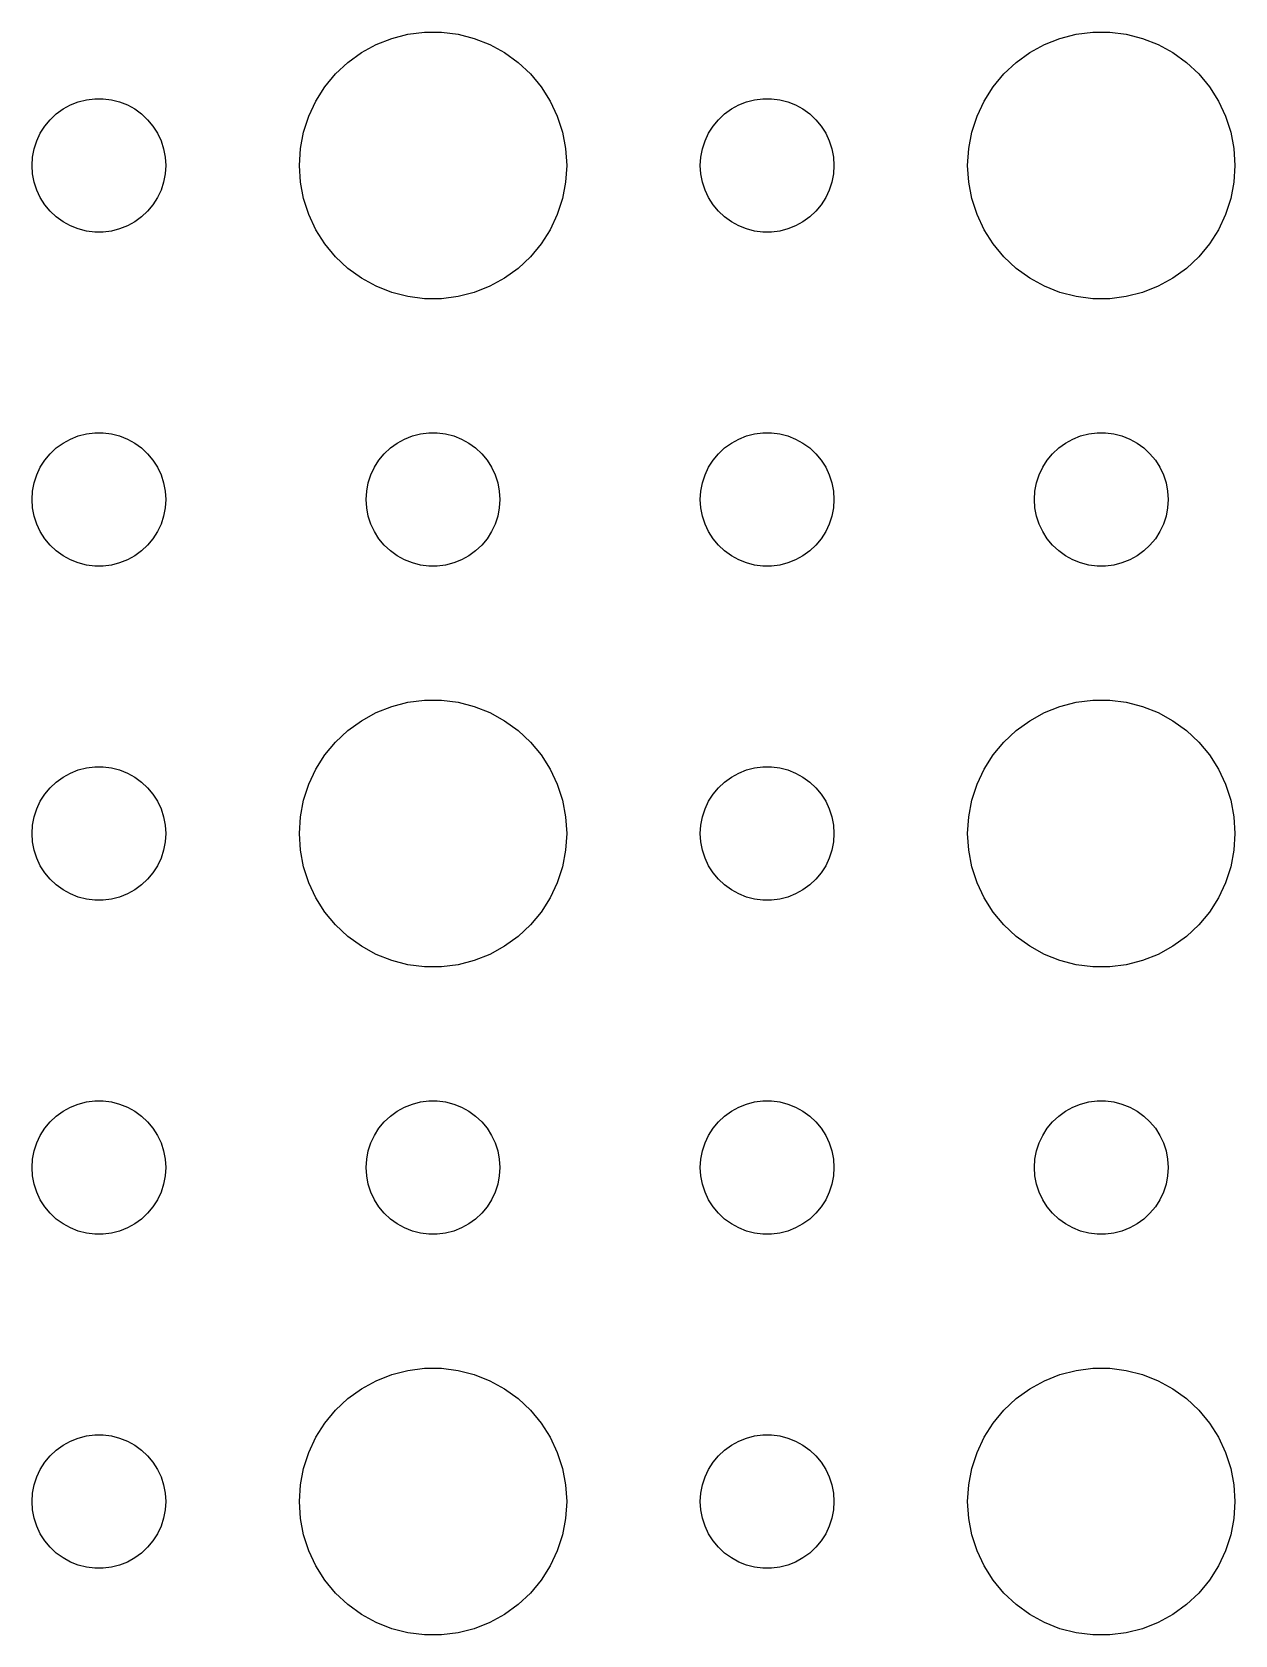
# Model space of a CAD drawing. Header units: metres. Extents: x -134 to 134, y -134 to 134.
# Drawn here: x -1.5 to 25.5, y 64.51 to 100.49 of the extents above; entities that cross this region are included whole.
import ezdxf

# ---------------------------------------------------------------- set-up
doc = ezdxf.new("R2010")
doc.units = ezdxf.units.M

msp = doc.modelspace()

# ---------------------------------------------------------------- linework, layer by layer
for p, q in [((6.57294, 100.353), (6.93785, 100.447)), ((6.93785, 100.447), (7.31161, 100.494)), ((7.31161, 100.494), (7.68837, 100.494)), ((7.68837, 100.494), (8.06213, 100.447)), ((8.06213, 100.447), (8.42705, 100.353)), ((21.5729, 100.353), (21.9379, 100.447)), ((21.9379, 100.447), (22.3116, 100.494)), ((22.3116, 100.494), (22.6884, 100.494)), ((22.6884, 100.494), (23.0621, 100.447)), ((23.0621, 100.447), (23.427, 100.353)), ((5.89252, 100.033), (6.22266, 100.214)), ((6.22266, 100.214), (6.57294, 100.353)), ((8.42705, 100.353), (8.77733, 100.214)), ((8.77733, 100.214), (9.10747, 100.033)), ((20.8925, 100.033), (21.2227, 100.214)), ((21.2227, 100.214), (21.5729, 100.353)), ((23.427, 100.353), (23.7773, 100.214)), ((23.7773, 100.214), (24.1075, 100.033)), ((5.31308, 99.5536), (5.58772, 99.8115)), ((5.58772, 99.8115), (5.89252, 100.033)), ((9.10747, 100.033), (9.41226, 99.8115)), ((9.41226, 99.8115), (9.6869, 99.5536)), ((20.3131, 99.5536), (20.5877, 99.8115)), ((20.5877, 99.8115), (20.8925, 100.033)), ((24.1075, 100.033), (24.4123, 99.8115)), ((24.4123, 99.8115), (24.6869, 99.5536)), ((5.07294, 99.2634), (5.31308, 99.5536)), ((9.6869, 99.5536), (9.92705, 99.2634)), ((20.0729, 99.2634), (20.3131, 99.5536)), ((24.6869, 99.5536), (24.927, 99.2634)), ((-0.46352, 98.9266), (-0.28107, 98.9734)), ((-0.28107, 98.9734), (-0.09418, 98.997)), ((-0.09418, 98.997), (0.09418, 98.997)), ((0.09418, 98.997), (0.28107, 98.9734)), ((0.28107, 98.9734), (0.46352, 98.9266)), ((4.87108, 98.9453), (5.07294, 99.2634)), ((9.92705, 99.2634), (10.1289, 98.9453)), ((14.5365, 98.9266), (14.7189, 98.9734)), ((14.7189, 98.9734), (14.9058, 98.997)), ((14.9058, 98.997), (15.0942, 98.997)), ((15.0942, 98.997), (15.2811, 98.9734)), ((15.2811, 98.9734), (15.4635, 98.9266)), ((19.8711, 98.9453), (20.0729, 99.2634)), ((24.927, 99.2634), (25.1289, 98.9453)), ((-1.09344, 98.5268), (-0.95613, 98.6558)), ((-0.95613, 98.6558), (-0.80373, 98.7665)), ((-0.80373, 98.7665), (-0.63866, 98.8572)), ((-0.63866, 98.8572), (-0.46352, 98.9266)), ((0.46352, 98.9266), (0.63866, 98.8572)), ((0.63866, 98.8572), (0.80373, 98.7665)), ((0.80373, 98.7665), (0.95613, 98.6558)), ((0.95613, 98.6558), (1.09344, 98.5268)), ((4.71066, 98.6044), (4.87108, 98.9453)), ((10.1289, 98.9453), (10.2893, 98.6044)), ((13.9065, 98.5268), (14.0439, 98.6558)), ((14.0439, 98.6558), (14.1963, 98.7665)), ((14.1963, 98.7665), (14.3613, 98.8572)), ((14.3613, 98.8572), (14.5365, 98.9266)), ((15.4635, 98.9266), (15.6387, 98.8572)), ((15.6387, 98.8572), (15.8037, 98.7665)), ((15.8037, 98.7665), (15.9561, 98.6558)), ((15.9561, 98.6558), (16.0934, 98.5268)), ((19.7107, 98.6044), (19.8711, 98.9453)), ((25.1289, 98.9453), (25.2893, 98.6044)), ((-1.31445, 98.2226), (-1.21352, 98.3817)), ((-1.21352, 98.3817), (-1.09344, 98.5268)), ((1.09344, 98.5268), (1.21352, 98.3817)), ((1.21352, 98.3817), (1.31445, 98.2226)), ((4.59424, 98.2461), (4.71066, 98.6044)), ((10.2893, 98.6044), (10.4057, 98.2461)), ((13.6855, 98.2226), (13.7865, 98.3817)), ((13.7865, 98.3817), (13.9065, 98.5268)), ((16.0934, 98.5268), (16.2135, 98.3817)), ((16.2135, 98.3817), (16.3145, 98.2226)), ((19.5942, 98.2461), (19.7107, 98.6044)), ((25.2893, 98.6044), (25.4057, 98.2461)), ((-1.45287, 97.873), (-1.39465, 98.0522)), ((-1.39465, 98.0522), (-1.31445, 98.2226)), ((1.31445, 98.2226), (1.39465, 98.0522)), ((1.39465, 98.0522), (1.45287, 97.873)), ((4.52365, 97.876), (4.59424, 98.2461)), ((10.4057, 98.2461), (10.4763, 97.876)), ((13.5471, 97.873), (13.6053, 98.0522)), ((13.6053, 98.0522), (13.6855, 98.2226)), ((16.3145, 98.2226), (16.3947, 98.0522)), ((16.3947, 98.0522), (16.4529, 97.873)), ((19.5237, 97.876), (19.5942, 98.2461)), ((25.4057, 98.2461), (25.4763, 97.876)), ((-1.5, 97.5), (-1.48816, 97.688)), ((-1.48816, 97.688), (-1.45287, 97.873)), ((1.45287, 97.873), (1.48816, 97.688)), ((1.48816, 97.688), (1.5, 97.5)), ((4.5, 97.5), (4.52365, 97.876)), ((10.4763, 97.876), (10.5, 97.5)), ((13.5, 97.5), (13.5118, 97.688)), ((13.5118, 97.688), (13.5471, 97.873)), ((16.4529, 97.873), (16.4882, 97.688)), ((16.4882, 97.688), (16.5, 97.5)), ((19.5, 97.5), (19.5237, 97.876)), ((25.4763, 97.876), (25.5, 97.5)), ((-1.48816, 97.312), (-1.5, 97.5)), ((-1.45287, 97.127), (-1.48816, 97.312)), ((1.48816, 97.312), (1.45287, 97.127)), ((1.5, 97.5), (1.48816, 97.312)), ((4.52365, 97.124), (4.5, 97.5)), ((10.5, 97.5), (10.4763, 97.124)), ((13.5118, 97.312), (13.5, 97.5)), ((13.5471, 97.127), (13.5118, 97.312)), ((16.4882, 97.312), (16.4529, 97.127)), ((16.5, 97.5), (16.4882, 97.312)), ((19.5237, 97.124), (19.5, 97.5)), ((25.5, 97.5), (25.4763, 97.124)), ((-1.39465, 96.9478), (-1.45287, 97.127)), ((-1.31445, 96.7774), (-1.39465, 96.9478)), ((1.39465, 96.9478), (1.31445, 96.7774)), ((1.45287, 97.127), (1.39465, 96.9478)), ((4.59424, 96.7539), (4.52365, 97.124)), ((10.4763, 97.124), (10.4057, 96.7539)), ((13.6053, 96.9478), (13.5471, 97.127)), ((13.6855, 96.7774), (13.6053, 96.9478)), ((16.3947, 96.9478), (16.3145, 96.7774)), ((16.4529, 97.127), (16.3947, 96.9478)), ((19.5942, 96.7539), (19.5237, 97.124)), ((25.4763, 97.124), (25.4057, 96.7539)), ((-1.21352, 96.6183), (-1.31445, 96.7774)), ((-1.09344, 96.4732), (-1.21352, 96.6183)), ((-0.95613, 96.3442), (-1.09344, 96.4732)), ((1.09344, 96.4732), (0.95613, 96.3442)), ((1.21352, 96.6183), (1.09344, 96.4732)), ((1.31445, 96.7774), (1.21352, 96.6183)), ((4.71066, 96.3956), (4.59424, 96.7539)), ((10.4057, 96.7539), (10.2893, 96.3956)), ((13.7865, 96.6183), (13.6855, 96.7774)), ((13.9065, 96.4732), (13.7865, 96.6183)), ((14.0439, 96.3442), (13.9065, 96.4732)), ((16.0934, 96.4732), (15.9561, 96.3442)), ((16.2135, 96.6183), (16.0934, 96.4732)), ((16.3145, 96.7774), (16.2135, 96.6183)), ((19.7107, 96.3956), (19.5942, 96.7539)), ((25.4057, 96.7539), (25.2893, 96.3956)), ((-0.80373, 96.2335), (-0.95613, 96.3442)), ((-0.63866, 96.1428), (-0.80373, 96.2335)), ((-0.46352, 96.0734), (-0.63866, 96.1428)), ((0.63866, 96.1428), (0.46352, 96.0734)), ((0.80373, 96.2335), (0.63866, 96.1428)), ((0.95613, 96.3442), (0.80373, 96.2335)), ((4.87108, 96.0547), (4.71066, 96.3956)), ((10.2893, 96.3956), (10.1289, 96.0547)), ((14.1963, 96.2335), (14.0439, 96.3442)), ((14.3613, 96.1428), (14.1963, 96.2335)), ((14.5365, 96.0734), (14.3613, 96.1428)), ((15.6387, 96.1428), (15.4635, 96.0734)), ((15.8037, 96.2335), (15.6387, 96.1428)), ((15.9561, 96.3442), (15.8037, 96.2335)), ((19.8711, 96.0547), (19.7107, 96.3956)), ((25.2893, 96.3956), (25.1289, 96.0547)), ((-0.28107, 96.0266), (-0.46352, 96.0734)), ((-0.09418, 96.003), (-0.28107, 96.0266)), ((0.09418, 96.003), (-0.09418, 96.003)), ((0.28107, 96.0266), (0.09418, 96.003)), ((0.46352, 96.0734), (0.28107, 96.0266)), ((5.07294, 95.7366), (4.87108, 96.0547)), ((5.31308, 95.4464), (5.07294, 95.7366)), ((9.92705, 95.7366), (9.6869, 95.4464)), ((10.1289, 96.0547), (9.92705, 95.7366)), ((14.7189, 96.0266), (14.5365, 96.0734)), ((14.9058, 96.003), (14.7189, 96.0266)), ((15.0942, 96.003), (14.9058, 96.003)), ((15.2811, 96.0266), (15.0942, 96.003)), ((15.4635, 96.0734), (15.2811, 96.0266)), ((20.0729, 95.7366), (19.8711, 96.0547)), ((20.3131, 95.4464), (20.0729, 95.7366)), ((24.927, 95.7366), (24.6869, 95.4464)), ((25.1289, 96.0547), (24.927, 95.7366)), ((5.58772, 95.1885), (5.31308, 95.4464)), ((9.6869, 95.4464), (9.41226, 95.1885)), ((20.5877, 95.1885), (20.3131, 95.4464)), ((24.6869, 95.4464), (24.4123, 95.1885)), ((5.89252, 94.967), (5.58772, 95.1885)), ((9.41226, 95.1885), (9.10747, 94.967)), ((20.8925, 94.967), (20.5877, 95.1885)), ((24.4123, 95.1885), (24.1075, 94.967)), ((6.22266, 94.7855), (5.89252, 94.967)), ((6.57294, 94.6468), (6.22266, 94.7855)), ((8.77733, 94.7855), (8.42705, 94.6468)), ((9.10747, 94.967), (8.77733, 94.7855)), ((21.2227, 94.7855), (20.8925, 94.967)), ((21.5729, 94.6468), (21.2227, 94.7855)), ((23.7773, 94.7855), (23.427, 94.6468)), ((24.1075, 94.967), (23.7773, 94.7855)), ((6.93785, 94.5531), (6.57294, 94.6468)), ((7.31161, 94.5059), (6.93785, 94.5531)), ((7.68837, 94.5059), (7.31161, 94.5059)), ((8.06213, 94.5531), (7.68837, 94.5059)), ((8.42705, 94.6468), (8.06213, 94.5531)), ((21.9379, 94.5531), (21.5729, 94.6468)), ((22.3116, 94.5059), (21.9379, 94.5531)), ((22.6884, 94.5059), (22.3116, 94.5059)), ((23.0621, 94.5531), (22.6884, 94.5059)), ((23.427, 94.6468), (23.0621, 94.5531)), ((-0.63866, 91.3572), (-0.46352, 91.4266)), ((-0.46352, 91.4266), (-0.28107, 91.4734)), ((-0.28107, 91.4734), (-0.09418, 91.497)), ((-0.09418, 91.497), (0.09418, 91.497)), ((0.09418, 91.497), (0.28107, 91.4734)), ((0.28107, 91.4734), (0.46352, 91.4266)), ((0.46352, 91.4266), (0.63866, 91.3572)), ((6.86133, 91.3572), (7.03647, 91.4266)), ((7.03647, 91.4266), (7.21892, 91.4734)), ((7.21892, 91.4734), (7.40581, 91.497)), ((7.40581, 91.497), (7.59418, 91.497)), ((7.59418, 91.497), (7.78107, 91.4734)), ((7.78107, 91.4734), (7.96352, 91.4266)), ((7.96352, 91.4266), (8.13866, 91.3572)), ((14.3613, 91.3572), (14.5365, 91.4266)), ((14.5365, 91.4266), (14.7189, 91.4734)), ((14.7189, 91.4734), (14.9058, 91.497)), ((14.9058, 91.497), (15.0942, 91.497)), ((15.0942, 91.497), (15.2811, 91.4734)), ((15.2811, 91.4734), (15.4635, 91.4266)), ((15.4635, 91.4266), (15.6387, 91.3572)), ((21.8613, 91.3572), (22.0365, 91.4266)), ((22.0365, 91.4266), (22.2189, 91.4734)), ((22.2189, 91.4734), (22.4058, 91.497)), ((22.4058, 91.497), (22.5942, 91.497)), ((22.5942, 91.497), (22.7811, 91.4734)), ((22.7811, 91.4734), (22.9635, 91.4266)), ((22.9635, 91.4266), (23.1387, 91.3572)), ((-1.09344, 91.0268), (-0.95613, 91.1558)), ((-0.95613, 91.1558), (-0.80373, 91.2665)), ((-0.80373, 91.2665), (-0.63866, 91.3572)), ((0.63866, 91.3572), (0.80373, 91.2665)), ((0.80373, 91.2665), (0.95613, 91.1558)), ((0.95613, 91.1558), (1.09344, 91.0268)), ((6.40654, 91.0268), (6.54385, 91.1558)), ((6.54385, 91.1558), (6.69626, 91.2665)), ((6.69626, 91.2665), (6.86133, 91.3572)), ((8.13866, 91.3572), (8.30373, 91.2665)), ((8.30373, 91.2665), (8.45613, 91.1558)), ((8.45613, 91.1558), (8.59344, 91.0268)), ((13.9065, 91.0268), (14.0439, 91.1558)), ((14.0439, 91.1558), (14.1963, 91.2665)), ((14.1963, 91.2665), (14.3613, 91.3572)), ((15.6387, 91.3572), (15.8037, 91.2665)), ((15.8037, 91.2665), (15.9561, 91.1558)), ((15.9561, 91.1558), (16.0934, 91.0268)), ((21.4065, 91.0268), (21.5439, 91.1558)), ((21.5439, 91.1558), (21.6963, 91.2665)), ((21.6963, 91.2665), (21.8613, 91.3572)), ((23.1387, 91.3572), (23.3037, 91.2665)), ((23.3037, 91.2665), (23.4561, 91.1558)), ((23.4561, 91.1558), (23.5934, 91.0268)), ((-1.39465, 90.5522), (-1.31445, 90.7226)), ((-1.31445, 90.7226), (-1.21352, 90.8817)), ((-1.21352, 90.8817), (-1.09344, 91.0268)), ((1.09344, 91.0268), (1.21352, 90.8817)), ((1.21352, 90.8817), (1.31445, 90.7226)), ((1.31445, 90.7226), (1.39465, 90.5522)), ((6.10533, 90.5522), (6.18553, 90.7226)), ((6.18553, 90.7226), (6.28647, 90.8817)), ((6.28647, 90.8817), (6.40654, 91.0268)), ((8.59344, 91.0268), (8.71352, 90.8817)), ((8.71352, 90.8817), (8.81445, 90.7226)), ((8.81445, 90.7226), (8.89465, 90.5522)), ((13.6053, 90.5522), (13.6855, 90.7226)), ((13.6855, 90.7226), (13.7865, 90.8817)), ((13.7865, 90.8817), (13.9065, 91.0268)), ((16.0934, 91.0268), (16.2135, 90.8817)), ((16.2135, 90.8817), (16.3145, 90.7226)), ((16.3145, 90.7226), (16.3947, 90.5522)), ((21.1053, 90.5522), (21.1855, 90.7226)), ((21.1855, 90.7226), (21.2865, 90.8817)), ((21.2865, 90.8817), (21.4065, 91.0268)), ((23.5934, 91.0268), (23.7135, 90.8817)), ((23.7135, 90.8817), (23.8145, 90.7226)), ((23.8145, 90.7226), (23.8947, 90.5522)), ((-1.48816, 90.188), (-1.45287, 90.373)), ((-1.45287, 90.373), (-1.39465, 90.5522)), ((1.39465, 90.5522), (1.45287, 90.373)), ((1.45287, 90.373), (1.48816, 90.188)), ((6.01183, 90.188), (6.04712, 90.373)), ((6.04712, 90.373), (6.10533, 90.5522)), ((8.89465, 90.5522), (8.95287, 90.373)), ((8.95287, 90.373), (8.98816, 90.188)), ((13.5118, 90.188), (13.5471, 90.373)), ((13.5471, 90.373), (13.6053, 90.5522)), ((16.3947, 90.5522), (16.4529, 90.373)), ((16.4529, 90.373), (16.4882, 90.188)), ((21.0118, 90.188), (21.0471, 90.373)), ((21.0471, 90.373), (21.1053, 90.5522)), ((23.8947, 90.5522), (23.9529, 90.373)), ((23.9529, 90.373), (23.9882, 90.188)), ((-1.5, 90), (-1.48816, 90.188)), ((-1.48816, 89.812), (-1.5, 90)), ((1.48816, 90.188), (1.5, 90)), ((1.5, 90), (1.48816, 89.812)), ((6, 90), (6.01183, 90.188)), ((6.01183, 89.812), (6, 90)), ((8.98816, 90.188), (9, 90)), ((9, 90), (8.98816, 89.812)), ((13.5, 90), (13.5118, 90.188)), ((13.5118, 89.812), (13.5, 90)), ((16.4882, 90.188), (16.5, 90)), ((16.5, 90), (16.4882, 89.812)), ((21, 90), (21.0118, 90.188)), ((21.0118, 89.812), (21, 90)), ((23.9882, 90.188), (24, 90)), ((24, 90), (23.9882, 89.812)), ((-1.45287, 89.627), (-1.48816, 89.812)), ((-1.39465, 89.4478), (-1.45287, 89.627)), ((1.45287, 89.627), (1.39465, 89.4478)), ((1.48816, 89.812), (1.45287, 89.627)), ((6.04712, 89.627), (6.01183, 89.812)), ((6.10533, 89.4478), (6.04712, 89.627)), ((8.95287, 89.627), (8.89465, 89.4478)), ((8.98816, 89.812), (8.95287, 89.627)), ((13.5471, 89.627), (13.5118, 89.812)), ((13.6053, 89.4478), (13.5471, 89.627)), ((16.4529, 89.627), (16.3947, 89.4478)), ((16.4882, 89.812), (16.4529, 89.627)), ((21.0471, 89.627), (21.0118, 89.812)), ((21.1053, 89.4478), (21.0471, 89.627)), ((23.9529, 89.627), (23.8947, 89.4478)), ((23.9882, 89.812), (23.9529, 89.627)), ((-1.31445, 89.2774), (-1.39465, 89.4478)), ((-1.21352, 89.1183), (-1.31445, 89.2774)), ((1.31445, 89.2774), (1.21352, 89.1183)), ((1.39465, 89.4478), (1.31445, 89.2774)), ((6.18553, 89.2774), (6.10533, 89.4478)), ((6.28647, 89.1183), (6.18553, 89.2774)), ((8.81445, 89.2774), (8.71352, 89.1183)), ((8.89465, 89.4478), (8.81445, 89.2774)), ((13.6855, 89.2774), (13.6053, 89.4478)), ((13.7865, 89.1183), (13.6855, 89.2774)), ((16.3145, 89.2774), (16.2135, 89.1183)), ((16.3947, 89.4478), (16.3145, 89.2774)), ((21.1855, 89.2774), (21.1053, 89.4478)), ((21.2865, 89.1183), (21.1855, 89.2774)), ((23.8145, 89.2774), (23.7135, 89.1183)), ((23.8947, 89.4478), (23.8145, 89.2774)), ((-1.09344, 88.9732), (-1.21352, 89.1183)), ((-0.95613, 88.8442), (-1.09344, 88.9732)), ((1.09344, 88.9732), (0.95613, 88.8442)), ((1.21352, 89.1183), (1.09344, 88.9732)), ((6.40654, 88.9732), (6.28647, 89.1183)), ((6.54385, 88.8442), (6.40654, 88.9732)), ((8.59344, 88.9732), (8.45613, 88.8442)), ((8.71352, 89.1183), (8.59344, 88.9732)), ((13.9065, 88.9732), (13.7865, 89.1183)), ((14.0439, 88.8442), (13.9065, 88.9732)), ((16.0934, 88.9732), (15.9561, 88.8442)), ((16.2135, 89.1183), (16.0934, 88.9732)), ((21.4065, 88.9732), (21.2865, 89.1183)), ((21.5439, 88.8442), (21.4065, 88.9732)), ((23.5934, 88.9732), (23.4561, 88.8442)), ((23.7135, 89.1183), (23.5934, 88.9732)), ((-0.80373, 88.7335), (-0.95613, 88.8442)), ((-0.63866, 88.6428), (-0.80373, 88.7335)), ((-0.46352, 88.5734), (-0.63866, 88.6428)), ((-0.28107, 88.5266), (-0.46352, 88.5734)), ((0.46352, 88.5734), (0.28107, 88.5266)), ((0.63866, 88.6428), (0.46352, 88.5734)), ((0.80373, 88.7335), (0.63866, 88.6428)), ((0.95613, 88.8442), (0.80373, 88.7335)), ((6.69626, 88.7335), (6.54385, 88.8442)), ((6.86133, 88.6428), (6.69626, 88.7335)), ((7.03647, 88.5734), (6.86133, 88.6428)), ((7.21892, 88.5266), (7.03647, 88.5734)), ((7.96352, 88.5734), (7.78107, 88.5266)), ((8.13866, 88.6428), (7.96352, 88.5734)), ((8.30373, 88.7335), (8.13866, 88.6428)), ((8.45613, 88.8442), (8.30373, 88.7335)), ((14.1963, 88.7335), (14.0439, 88.8442)), ((14.3613, 88.6428), (14.1963, 88.7335)), ((14.5365, 88.5734), (14.3613, 88.6428)), ((14.7189, 88.5266), (14.5365, 88.5734)), ((15.4635, 88.5734), (15.2811, 88.5266)), ((15.6387, 88.6428), (15.4635, 88.5734)), ((15.8037, 88.7335), (15.6387, 88.6428)), ((15.9561, 88.8442), (15.8037, 88.7335)), ((21.6963, 88.7335), (21.5439, 88.8442)), ((21.8613, 88.6428), (21.6963, 88.7335)), ((22.0365, 88.5734), (21.8613, 88.6428)), ((22.2189, 88.5266), (22.0365, 88.5734)), ((22.9635, 88.5734), (22.7811, 88.5266)), ((23.1387, 88.6428), (22.9635, 88.5734)), ((23.3037, 88.7335), (23.1387, 88.6428)), ((23.4561, 88.8442), (23.3037, 88.7335)), ((-0.09418, 88.503), (-0.28107, 88.5266)), ((0.09418, 88.503), (-0.09418, 88.503)), ((0.28107, 88.5266), (0.09418, 88.503)), ((7.40581, 88.503), (7.21892, 88.5266)), ((7.59418, 88.503), (7.40581, 88.503)), ((7.78107, 88.5266), (7.59418, 88.503)), ((14.9058, 88.503), (14.7189, 88.5266)), ((15.0942, 88.503), (14.9058, 88.503)), ((15.2811, 88.5266), (15.0942, 88.503)), ((22.4058, 88.503), (22.2189, 88.5266)), ((22.5942, 88.503), (22.4058, 88.503)), ((22.7811, 88.5266), (22.5942, 88.503)), ((6.22266, 85.2145), (6.57294, 85.3532)), ((6.57294, 85.3532), (6.93785, 85.4469)), ((6.93785, 85.4469), (7.31161, 85.4941)), ((7.31161, 85.4941), (7.68837, 85.4941)), ((7.68837, 85.4941), (8.06213, 85.4469)), ((8.06213, 85.4469), (8.42705, 85.3532)), ((8.42705, 85.3532), (8.77733, 85.2145)), ((21.2227, 85.2145), (21.5729, 85.3532)), ((21.5729, 85.3532), (21.9379, 85.4469)), ((21.9379, 85.4469), (22.3116, 85.4941)), ((22.3116, 85.4941), (22.6884, 85.4941)), ((22.6884, 85.4941), (23.0621, 85.4469)), ((23.0621, 85.4469), (23.427, 85.3532)), ((23.427, 85.3532), (23.7773, 85.2145)), ((5.58772, 84.8115), (5.89252, 85.033)), ((5.89252, 85.033), (6.22266, 85.2145)), ((8.77733, 85.2145), (9.10747, 85.033)), ((9.10747, 85.033), (9.41226, 84.8115)), ((20.5877, 84.8115), (20.8925, 85.033)), ((20.8925, 85.033), (21.2227, 85.2145)), ((23.7773, 85.2145), (24.1075, 85.033)), ((24.1075, 85.033), (24.4123, 84.8115)), ((5.31308, 84.5536), (5.58772, 84.8115)), ((9.41226, 84.8115), (9.6869, 84.5536)), ((20.3131, 84.5536), (20.5877, 84.8115)), ((24.4123, 84.8115), (24.6869, 84.5536)), ((4.87108, 83.9453), (5.07294, 84.2634)), ((5.07294, 84.2634), (5.31308, 84.5536)), ((9.6869, 84.5536), (9.92705, 84.2634)), ((9.92705, 84.2634), (10.1289, 83.9453)), ((19.8711, 83.9453), (20.0729, 84.2634)), ((20.0729, 84.2634), (20.3131, 84.5536)), ((24.6869, 84.5536), (24.927, 84.2634)), ((24.927, 84.2634), (25.1289, 83.9453)), ((-0.80373, 83.7665), (-0.63866, 83.8572)), ((-0.63866, 83.8572), (-0.46352, 83.9266)), ((-0.46352, 83.9266), (-0.28107, 83.9734)), ((-0.28107, 83.9734), (-0.09418, 83.997)), ((-0.09418, 83.997), (0.09418, 83.997)), ((0.09418, 83.997), (0.28107, 83.9734)), ((0.28107, 83.9734), (0.46352, 83.9266)), ((0.46352, 83.9266), (0.63866, 83.8572)), ((0.63866, 83.8572), (0.80373, 83.7665)), ((4.71066, 83.6044), (4.87108, 83.9453)), ((10.1289, 83.9453), (10.2893, 83.6044)), ((14.1963, 83.7665), (14.3613, 83.8572)), ((14.3613, 83.8572), (14.5365, 83.9266)), ((14.5365, 83.9266), (14.7189, 83.9734)), ((14.7189, 83.9734), (14.9058, 83.997)), ((14.9058, 83.997), (15.0942, 83.997)), ((15.0942, 83.997), (15.2811, 83.9734)), ((15.2811, 83.9734), (15.4635, 83.9266)), ((15.4635, 83.9266), (15.6387, 83.8572)), ((15.6387, 83.8572), (15.8037, 83.7665)), ((19.7107, 83.6044), (19.8711, 83.9453)), ((25.1289, 83.9453), (25.2893, 83.6044)), ((-1.21352, 83.3817), (-1.09344, 83.5268)), ((-1.09344, 83.5268), (-0.95613, 83.6558)), ((-0.95613, 83.6558), (-0.80373, 83.7665)), ((0.80373, 83.7665), (0.95613, 83.6558)), ((0.95613, 83.6558), (1.09344, 83.5268)), ((1.09344, 83.5268), (1.21352, 83.3817)), ((4.59424, 83.2461), (4.71066, 83.6044)), ((10.2893, 83.6044), (10.4057, 83.2461)), ((13.7865, 83.3817), (13.9065, 83.5268)), ((13.9065, 83.5268), (14.0439, 83.6558)), ((14.0439, 83.6558), (14.1963, 83.7665)), ((15.8037, 83.7665), (15.9561, 83.6558)), ((15.9561, 83.6558), (16.0934, 83.5268)), ((16.0934, 83.5268), (16.2135, 83.3817)), ((19.5942, 83.2461), (19.7107, 83.6044)), ((25.2893, 83.6044), (25.4057, 83.2461)), ((-1.39465, 83.0522), (-1.31445, 83.2226)), ((-1.31445, 83.2226), (-1.21352, 83.3817)), ((1.21352, 83.3817), (1.31445, 83.2226)), ((1.31445, 83.2226), (1.39465, 83.0522)), ((4.52365, 82.876), (4.59424, 83.2461)), ((10.4057, 83.2461), (10.4763, 82.876)), ((13.6053, 83.0522), (13.6855, 83.2226)), ((13.6855, 83.2226), (13.7865, 83.3817)), ((16.2135, 83.3817), (16.3145, 83.2226)), ((16.3145, 83.2226), (16.3947, 83.0522)), ((19.5237, 82.876), (19.5942, 83.2461)), ((25.4057, 83.2461), (25.4763, 82.876)), ((-1.48816, 82.688), (-1.45287, 82.873)), ((-1.45287, 82.873), (-1.39465, 83.0522)), ((1.39465, 83.0522), (1.45287, 82.873)), ((1.45287, 82.873), (1.48816, 82.688)), ((4.5, 82.5), (4.52365, 82.876)), ((10.4763, 82.876), (10.5, 82.5)), ((13.5118, 82.688), (13.5471, 82.873)), ((13.5471, 82.873), (13.6053, 83.0522)), ((16.3947, 83.0522), (16.4529, 82.873)), ((16.4529, 82.873), (16.4882, 82.688)), ((19.5, 82.5), (19.5237, 82.876)), ((25.4763, 82.876), (25.5, 82.5)), ((-1.5, 82.5), (-1.48816, 82.688)), ((-1.48816, 82.312), (-1.5, 82.5)), ((1.48816, 82.688), (1.5, 82.5)), ((1.5, 82.5), (1.48816, 82.312)), ((4.52365, 82.124), (4.5, 82.5)), ((10.5, 82.5), (10.4763, 82.124)), ((13.5, 82.5), (13.5118, 82.688)), ((13.5118, 82.312), (13.5, 82.5)), ((16.4882, 82.688), (16.5, 82.5)), ((16.5, 82.5), (16.4882, 82.312)), ((19.5237, 82.124), (19.5, 82.5)), ((25.5, 82.5), (25.4763, 82.124)), ((-1.45287, 82.127), (-1.48816, 82.312)), ((-1.39465, 81.9478), (-1.45287, 82.127)), ((1.45287, 82.127), (1.39465, 81.9478)), ((1.48816, 82.312), (1.45287, 82.127)), ((4.59424, 81.7539), (4.52365, 82.124)), ((10.4763, 82.124), (10.4057, 81.7539)), ((13.5471, 82.127), (13.5118, 82.312)), ((13.6053, 81.9478), (13.5471, 82.127)), ((16.4529, 82.127), (16.3947, 81.9478)), ((16.4882, 82.312), (16.4529, 82.127)), ((19.5942, 81.7539), (19.5237, 82.124)), ((25.4763, 82.124), (25.4057, 81.7539)), ((-1.31445, 81.7774), (-1.39465, 81.9478)), ((-1.21352, 81.6183), (-1.31445, 81.7774)), ((1.31445, 81.7774), (1.21352, 81.6183)), ((1.39465, 81.9478), (1.31445, 81.7774)), ((4.71066, 81.3956), (4.59424, 81.7539)), ((10.4057, 81.7539), (10.2893, 81.3956)), ((13.6855, 81.7774), (13.6053, 81.9478)), ((13.7865, 81.6183), (13.6855, 81.7774)), ((16.3145, 81.7774), (16.2135, 81.6183)), ((16.3947, 81.9478), (16.3145, 81.7774)), ((19.7107, 81.3956), (19.5942, 81.7539)), ((25.4057, 81.7539), (25.2893, 81.3956)), ((-1.09344, 81.4732), (-1.21352, 81.6183)), ((-0.95613, 81.3442), (-1.09344, 81.4732)), ((-0.80373, 81.2335), (-0.95613, 81.3442)), ((0.95613, 81.3442), (0.80373, 81.2335)), ((1.09344, 81.4732), (0.95613, 81.3442)), ((1.21352, 81.6183), (1.09344, 81.4732)), ((4.87108, 81.0547), (4.71066, 81.3956)), ((10.2893, 81.3956), (10.1289, 81.0547)), ((13.9065, 81.4732), (13.7865, 81.6183)), ((14.0439, 81.3442), (13.9065, 81.4732)), ((14.1963, 81.2335), (14.0439, 81.3442)), ((15.9561, 81.3442), (15.8037, 81.2335)), ((16.0934, 81.4732), (15.9561, 81.3442)), ((16.2135, 81.6183), (16.0934, 81.4732)), ((19.8711, 81.0547), (19.7107, 81.3956)), ((25.2893, 81.3956), (25.1289, 81.0547)), ((-0.63866, 81.1428), (-0.80373, 81.2335)), ((-0.46352, 81.0734), (-0.63866, 81.1428)), ((-0.28107, 81.0266), (-0.46352, 81.0734)), ((-0.09418, 81.003), (-0.28107, 81.0266)), ((0.09418, 81.003), (-0.09418, 81.003)), ((0.28107, 81.0266), (0.09418, 81.003)), ((0.46352, 81.0734), (0.28107, 81.0266)), ((0.63866, 81.1428), (0.46352, 81.0734)), ((0.80373, 81.2335), (0.63866, 81.1428)), ((5.07294, 80.7366), (4.87108, 81.0547)), ((10.1289, 81.0547), (9.92705, 80.7366)), ((14.3613, 81.1428), (14.1963, 81.2335)), ((14.5365, 81.0734), (14.3613, 81.1428)), ((14.7189, 81.0266), (14.5365, 81.0734)), ((14.9058, 81.003), (14.7189, 81.0266)), ((15.0942, 81.003), (14.9058, 81.003)), ((15.2811, 81.0266), (15.0942, 81.003)), ((15.4635, 81.0734), (15.2811, 81.0266)), ((15.6387, 81.1428), (15.4635, 81.0734)), ((15.8037, 81.2335), (15.6387, 81.1428)), ((20.0729, 80.7366), (19.8711, 81.0547)), ((25.1289, 81.0547), (24.927, 80.7366)), ((5.31308, 80.4464), (5.07294, 80.7366)), ((9.92705, 80.7366), (9.6869, 80.4464)), ((20.3131, 80.4464), (20.0729, 80.7366)), ((24.927, 80.7366), (24.6869, 80.4464)), ((5.58772, 80.1885), (5.31308, 80.4464)), ((9.6869, 80.4464), (9.41226, 80.1885)), ((20.5877, 80.1885), (20.3131, 80.4464)), ((24.6869, 80.4464), (24.4123, 80.1885)), ((5.89252, 79.967), (5.58772, 80.1885)), ((6.22266, 79.7855), (5.89252, 79.967)), ((9.10747, 79.967), (8.77733, 79.7855)), ((9.41226, 80.1885), (9.10747, 79.967)), ((20.8925, 79.967), (20.5877, 80.1885)), ((21.2227, 79.7855), (20.8925, 79.967)), ((24.1075, 79.967), (23.7773, 79.7855)), ((24.4123, 80.1885), (24.1075, 79.967)), ((6.57294, 79.6468), (6.22266, 79.7855)), ((6.93785, 79.5531), (6.57294, 79.6468)), ((7.31161, 79.5059), (6.93785, 79.5531)), ((8.06213, 79.5531), (7.68837, 79.5059)), ((8.42705, 79.6468), (8.06213, 79.5531)), ((8.77733, 79.7855), (8.42705, 79.6468)), ((21.5729, 79.6468), (21.2227, 79.7855)), ((21.9379, 79.5531), (21.5729, 79.6468)), ((22.3116, 79.5059), (21.9379, 79.5531)), ((23.0621, 79.5531), (22.6884, 79.5059)), ((23.427, 79.6468), (23.0621, 79.5531)), ((23.7773, 79.7855), (23.427, 79.6468)), ((7.68837, 79.5059), (7.31161, 79.5059)), ((22.6884, 79.5059), (22.3116, 79.5059)), ((-0.80373, 76.2665), (-0.63866, 76.3572)), ((-0.63866, 76.3572), (-0.46352, 76.4266)), ((-0.46352, 76.4266), (-0.28107, 76.4734)), ((-0.28107, 76.4734), (-0.09418, 76.497)), ((-0.09418, 76.497), (0.09418, 76.497)), ((0.09418, 76.497), (0.28107, 76.4734)), ((0.28107, 76.4734), (0.46352, 76.4266)), ((0.46352, 76.4266), (0.63866, 76.3572)), ((0.63866, 76.3572), (0.80373, 76.2665)), ((6.69626, 76.2665), (6.86133, 76.3572)), ((6.86133, 76.3572), (7.03647, 76.4266)), ((7.03647, 76.4266), (7.21892, 76.4734)), ((7.21892, 76.4734), (7.40581, 76.497)), ((7.40581, 76.497), (7.59418, 76.497)), ((7.59418, 76.497), (7.78107, 76.4734)), ((7.78107, 76.4734), (7.96352, 76.4266)), ((7.96352, 76.4266), (8.13866, 76.3572)), ((8.13866, 76.3572), (8.30373, 76.2665)), ((14.1963, 76.2665), (14.3613, 76.3572)), ((14.3613, 76.3572), (14.5365, 76.4266)), ((14.5365, 76.4266), (14.7189, 76.4734)), ((14.7189, 76.4734), (14.9058, 76.497)), ((14.9058, 76.497), (15.0942, 76.497)), ((15.0942, 76.497), (15.2811, 76.4734)), ((15.2811, 76.4734), (15.4635, 76.4266)), ((15.4635, 76.4266), (15.6387, 76.3572)), ((15.6387, 76.3572), (15.8037, 76.2665)), ((21.6963, 76.2665), (21.8613, 76.3572)), ((21.8613, 76.3572), (22.0365, 76.4266)), ((22.0365, 76.4266), (22.2189, 76.4734)), ((22.2189, 76.4734), (22.4058, 76.497)), ((22.4058, 76.497), (22.5942, 76.497)), ((22.5942, 76.497), (22.7811, 76.4734)), ((22.7811, 76.4734), (22.9635, 76.4266)), ((22.9635, 76.4266), (23.1387, 76.3572)), ((23.1387, 76.3572), (23.3037, 76.2665)), ((-1.21352, 75.8817), (-1.09344, 76.0268)), ((-1.09344, 76.0268), (-0.95613, 76.1558)), ((-0.95613, 76.1558), (-0.80373, 76.2665)), ((0.80373, 76.2665), (0.95613, 76.1558)), ((0.95613, 76.1558), (1.09344, 76.0268)), ((1.09344, 76.0268), (1.21352, 75.8817)), ((6.28647, 75.8817), (6.40654, 76.0268)), ((6.40654, 76.0268), (6.54385, 76.1558)), ((6.54385, 76.1558), (6.69626, 76.2665)), ((8.30373, 76.2665), (8.45613, 76.1558)), ((8.45613, 76.1558), (8.59344, 76.0268)), ((8.59344, 76.0268), (8.71352, 75.8817)), ((13.7865, 75.8817), (13.9065, 76.0268)), ((13.9065, 76.0268), (14.0439, 76.1558)), ((14.0439, 76.1558), (14.1963, 76.2665)), ((15.8037, 76.2665), (15.9561, 76.1558)), ((15.9561, 76.1558), (16.0934, 76.0268)), ((16.0934, 76.0268), (16.2135, 75.8817)), ((21.2865, 75.8817), (21.4065, 76.0268)), ((21.4065, 76.0268), (21.5439, 76.1558)), ((21.5439, 76.1558), (21.6963, 76.2665)), ((23.3037, 76.2665), (23.4561, 76.1558)), ((23.4561, 76.1558), (23.5934, 76.0268)), ((23.5934, 76.0268), (23.7135, 75.8817)), ((-1.39465, 75.5522), (-1.31445, 75.7226)), ((-1.31445, 75.7226), (-1.21352, 75.8817)), ((1.21352, 75.8817), (1.31445, 75.7226)), ((1.31445, 75.7226), (1.39465, 75.5522)), ((6.10533, 75.5522), (6.18553, 75.7226)), ((6.18553, 75.7226), (6.28647, 75.8817)), ((8.71352, 75.8817), (8.81445, 75.7226)), ((8.81445, 75.7226), (8.89465, 75.5522)), ((13.6053, 75.5522), (13.6855, 75.7226)), ((13.6855, 75.7226), (13.7865, 75.8817)), ((16.2135, 75.8817), (16.3145, 75.7226)), ((16.3145, 75.7226), (16.3947, 75.5522)), ((21.1053, 75.5522), (21.1855, 75.7226)), ((21.1855, 75.7226), (21.2865, 75.8817)), ((23.7135, 75.8817), (23.8145, 75.7226)), ((23.8145, 75.7226), (23.8947, 75.5522)), ((-1.48816, 75.188), (-1.45287, 75.373)), ((-1.45287, 75.373), (-1.39465, 75.5522)), ((1.39465, 75.5522), (1.45287, 75.373)), ((1.45287, 75.373), (1.48816, 75.188)), ((6.01183, 75.188), (6.04712, 75.373)), ((6.04712, 75.373), (6.10533, 75.5522)), ((8.89465, 75.5522), (8.95287, 75.373)), ((8.95287, 75.373), (8.98816, 75.188)), ((13.5118, 75.188), (13.5471, 75.373)), ((13.5471, 75.373), (13.6053, 75.5522)), ((16.3947, 75.5522), (16.4529, 75.373)), ((16.4529, 75.373), (16.4882, 75.188)), ((21.0118, 75.188), (21.0471, 75.373)), ((21.0471, 75.373), (21.1053, 75.5522)), ((23.8947, 75.5522), (23.9529, 75.373)), ((23.9529, 75.373), (23.9882, 75.188)), ((-1.5, 75), (-1.48816, 75.188)), ((-1.48816, 74.812), (-1.5, 75)), ((1.48816, 75.188), (1.5, 75)), ((1.5, 75), (1.48816, 74.812)), ((6, 75), (6.01183, 75.188)), ((6.01183, 74.812), (6, 75)), ((8.98816, 75.188), (9, 75)), ((9, 75), (8.98816, 74.812)), ((13.5, 75), (13.5118, 75.188)), ((13.5118, 74.812), (13.5, 75)), ((16.4882, 75.188), (16.5, 75)), ((16.5, 75), (16.4882, 74.812)), ((21, 75), (21.0118, 75.188)), ((21.0118, 74.812), (21, 75)), ((23.9882, 75.188), (24, 75)), ((24, 75), (23.9882, 74.812)), ((-1.45287, 74.627), (-1.48816, 74.812)), ((-1.39465, 74.4478), (-1.45287, 74.627)), ((1.45287, 74.627), (1.39465, 74.4478)), ((1.48816, 74.812), (1.45287, 74.627)), ((6.04712, 74.627), (6.01183, 74.812)), ((6.10533, 74.4478), (6.04712, 74.627)), ((8.95287, 74.627), (8.89465, 74.4478)), ((8.98816, 74.812), (8.95287, 74.627)), ((13.5471, 74.627), (13.5118, 74.812)), ((13.6053, 74.4478), (13.5471, 74.627)), ((16.4529, 74.627), (16.3947, 74.4478)), ((16.4882, 74.812), (16.4529, 74.627)), ((21.0471, 74.627), (21.0118, 74.812)), ((21.1053, 74.4478), (21.0471, 74.627)), ((23.9529, 74.627), (23.8947, 74.4478)), ((23.9882, 74.812), (23.9529, 74.627)), ((-1.31445, 74.2774), (-1.39465, 74.4478)), ((-1.21352, 74.1183), (-1.31445, 74.2774)), ((1.31445, 74.2774), (1.21352, 74.1183)), ((1.39465, 74.4478), (1.31445, 74.2774)), ((6.18553, 74.2774), (6.10533, 74.4478)), ((6.28647, 74.1183), (6.18553, 74.2774)), ((8.81445, 74.2774), (8.71352, 74.1183)), ((8.89465, 74.4478), (8.81445, 74.2774)), ((13.6855, 74.2774), (13.6053, 74.4478)), ((13.7865, 74.1183), (13.6855, 74.2774)), ((16.3145, 74.2774), (16.2135, 74.1183)), ((16.3947, 74.4478), (16.3145, 74.2774)), ((21.1855, 74.2774), (21.1053, 74.4478)), ((21.2865, 74.1183), (21.1855, 74.2774)), ((23.8145, 74.2774), (23.7135, 74.1183)), ((23.8947, 74.4478), (23.8145, 74.2774)), ((-1.09344, 73.9732), (-1.21352, 74.1183)), ((-0.95613, 73.8442), (-1.09344, 73.9732)), ((-0.80373, 73.7335), (-0.95613, 73.8442)), ((0.95613, 73.8442), (0.80373, 73.7335)), ((1.09344, 73.9732), (0.95613, 73.8442)), ((1.21352, 74.1183), (1.09344, 73.9732)), ((6.40654, 73.9732), (6.28647, 74.1183)), ((6.54385, 73.8442), (6.40654, 73.9732)), ((6.69626, 73.7335), (6.54385, 73.8442)), ((8.45613, 73.8442), (8.30373, 73.7335)), ((8.59344, 73.9732), (8.45613, 73.8442)), ((8.71352, 74.1183), (8.59344, 73.9732)), ((13.9065, 73.9732), (13.7865, 74.1183)), ((14.0439, 73.8442), (13.9065, 73.9732)), ((14.1963, 73.7335), (14.0439, 73.8442)), ((15.9561, 73.8442), (15.8037, 73.7335)), ((16.0934, 73.9732), (15.9561, 73.8442)), ((16.2135, 74.1183), (16.0934, 73.9732)), ((21.4065, 73.9732), (21.2865, 74.1183)), ((21.5439, 73.8442), (21.4065, 73.9732)), ((21.6963, 73.7335), (21.5439, 73.8442)), ((23.4561, 73.8442), (23.3037, 73.7335)), ((23.5934, 73.9732), (23.4561, 73.8442)), ((23.7135, 74.1183), (23.5934, 73.9732)), ((-0.63866, 73.6428), (-0.80373, 73.7335)), ((-0.46352, 73.5734), (-0.63866, 73.6428)), ((-0.28107, 73.5266), (-0.46352, 73.5734)), ((-0.09418, 73.503), (-0.28107, 73.5266)), ((0.09418, 73.503), (-0.09418, 73.503)), ((0.28107, 73.5266), (0.09418, 73.503)), ((0.46352, 73.5734), (0.28107, 73.5266)), ((0.63866, 73.6428), (0.46352, 73.5734)), ((0.80373, 73.7335), (0.63866, 73.6428)), ((6.86133, 73.6428), (6.69626, 73.7335)), ((7.03647, 73.5734), (6.86133, 73.6428)), ((7.21892, 73.5266), (7.03647, 73.5734)), ((7.40581, 73.503), (7.21892, 73.5266)), ((7.59418, 73.503), (7.40581, 73.503)), ((7.78107, 73.5266), (7.59418, 73.503)), ((7.96352, 73.5734), (7.78107, 73.5266)), ((8.13866, 73.6428), (7.96352, 73.5734)), ((8.30373, 73.7335), (8.13866, 73.6428)), ((14.3613, 73.6428), (14.1963, 73.7335)), ((14.5365, 73.5734), (14.3613, 73.6428)), ((14.7189, 73.5266), (14.5365, 73.5734)), ((14.9058, 73.503), (14.7189, 73.5266)), ((15.0942, 73.503), (14.9058, 73.503)), ((15.2811, 73.5266), (15.0942, 73.503)), ((15.4635, 73.5734), (15.2811, 73.5266)), ((15.6387, 73.6428), (15.4635, 73.5734)), ((15.8037, 73.7335), (15.6387, 73.6428)), ((21.8613, 73.6428), (21.6963, 73.7335)), ((22.0365, 73.5734), (21.8613, 73.6428)), ((22.2189, 73.5266), (22.0365, 73.5734)), ((22.4058, 73.503), (22.2189, 73.5266)), ((22.5942, 73.503), (22.4058, 73.503)), ((22.7811, 73.5266), (22.5942, 73.503)), ((22.9635, 73.5734), (22.7811, 73.5266)), ((23.1387, 73.6428), (22.9635, 73.5734)), ((23.3037, 73.7335), (23.1387, 73.6428)), ((5.89252, 70.033), (6.22266, 70.2145)), ((6.22266, 70.2145), (6.57294, 70.3532)), ((6.57294, 70.3532), (6.93785, 70.4469)), ((6.93785, 70.4469), (7.31161, 70.4941)), ((7.31161, 70.4941), (7.68837, 70.4941)), ((7.68837, 70.4941), (8.06213, 70.4469)), ((8.06213, 70.4469), (8.42705, 70.3532)), ((8.42705, 70.3532), (8.77733, 70.2145)), ((8.77733, 70.2145), (9.10747, 70.033)), ((20.8925, 70.033), (21.2227, 70.2145)), ((21.2227, 70.2145), (21.5729, 70.3532)), ((21.5729, 70.3532), (21.9379, 70.4469)), ((21.9379, 70.4469), (22.3116, 70.4941)), ((22.3116, 70.4941), (22.6884, 70.4941)), ((22.6884, 70.4941), (23.0621, 70.4469)), ((23.0621, 70.4469), (23.427, 70.3532)), ((23.427, 70.3532), (23.7773, 70.2145)), ((23.7773, 70.2145), (24.1075, 70.033)), ((5.58772, 69.8115), (5.89252, 70.033)), ((9.10747, 70.033), (9.41226, 69.8115)), ((20.5877, 69.8115), (20.8925, 70.033)), ((24.1075, 70.033), (24.4123, 69.8115)), ((5.07294, 69.2634), (5.31308, 69.5536)), ((5.31308, 69.5536), (5.58772, 69.8115)), ((9.41226, 69.8115), (9.6869, 69.5536)), ((9.6869, 69.5536), (9.92705, 69.2634)), ((20.0729, 69.2634), (20.3131, 69.5536)), ((20.3131, 69.5536), (20.5877, 69.8115)), ((24.4123, 69.8115), (24.6869, 69.5536)), ((24.6869, 69.5536), (24.927, 69.2634)), ((4.87108, 68.9453), (5.07294, 69.2634)), ((9.92705, 69.2634), (10.1289, 68.9453)), ((19.8711, 68.9453), (20.0729, 69.2634)), ((24.927, 69.2634), (25.1289, 68.9453)), ((-0.95613, 68.6558), (-0.80373, 68.7665)), ((-0.80373, 68.7665), (-0.63866, 68.8572)), ((-0.63866, 68.8572), (-0.46352, 68.9266)), ((-0.46352, 68.9266), (-0.28107, 68.9734)), ((-0.28107, 68.9734), (-0.09418, 68.997)), ((-0.09418, 68.997), (0.09418, 68.997)), ((0.09418, 68.997), (0.28107, 68.9734)), ((0.28107, 68.9734), (0.46352, 68.9266)), ((0.46352, 68.9266), (0.63866, 68.8572)), ((0.63866, 68.8572), (0.80373, 68.7665)), ((0.80373, 68.7665), (0.95613, 68.6558)), ((4.71066, 68.6044), (4.87108, 68.9453)), ((10.1289, 68.9453), (10.2893, 68.6044)), ((14.0439, 68.6558), (14.1963, 68.7665)), ((14.1963, 68.7665), (14.3613, 68.8572)), ((14.3613, 68.8572), (14.5365, 68.9266)), ((14.5365, 68.9266), (14.7189, 68.9734)), ((14.7189, 68.9734), (14.9058, 68.997)), ((14.9058, 68.997), (15.0942, 68.997)), ((15.0942, 68.997), (15.2811, 68.9734)), ((15.2811, 68.9734), (15.4635, 68.9266)), ((15.4635, 68.9266), (15.6387, 68.8572)), ((15.6387, 68.8572), (15.8037, 68.7665)), ((15.8037, 68.7665), (15.9561, 68.6558)), ((19.7107, 68.6044), (19.8711, 68.9453)), ((25.1289, 68.9453), (25.2893, 68.6044)), ((-1.31445, 68.2226), (-1.21352, 68.3817)), ((-1.21352, 68.3817), (-1.09344, 68.5268)), ((-1.09344, 68.5268), (-0.95613, 68.6558)), ((0.95613, 68.6558), (1.09344, 68.5268)), ((1.09344, 68.5268), (1.21352, 68.3817)), ((1.21352, 68.3817), (1.31445, 68.2226)), ((4.59424, 68.2461), (4.71066, 68.6044)), ((10.2893, 68.6044), (10.4057, 68.2461)), ((13.6855, 68.2226), (13.7865, 68.3817)), ((13.7865, 68.3817), (13.9065, 68.5268)), ((13.9065, 68.5268), (14.0439, 68.6558)), ((15.9561, 68.6558), (16.0934, 68.5268)), ((16.0934, 68.5268), (16.2135, 68.3817)), ((16.2135, 68.3817), (16.3145, 68.2226)), ((19.5942, 68.2461), (19.7107, 68.6044)), ((25.2893, 68.6044), (25.4057, 68.2461)), ((-1.45287, 67.873), (-1.39465, 68.0522)), ((-1.39465, 68.0522), (-1.31445, 68.2226)), ((1.31445, 68.2226), (1.39465, 68.0522)), ((1.39465, 68.0522), (1.45287, 67.873)), ((4.52365, 67.876), (4.59424, 68.2461)), ((10.4057, 68.2461), (10.4763, 67.876)), ((13.5471, 67.873), (13.6053, 68.0522)), ((13.6053, 68.0522), (13.6855, 68.2226)), ((16.3145, 68.2226), (16.3947, 68.0522)), ((16.3947, 68.0522), (16.4529, 67.873)), ((19.5237, 67.876), (19.5942, 68.2461)), ((25.4057, 68.2461), (25.4763, 67.876)), ((-1.5, 67.5), (-1.48816, 67.688)), ((-1.48816, 67.688), (-1.45287, 67.873)), ((1.45287, 67.873), (1.48816, 67.688)), ((1.48816, 67.688), (1.5, 67.5)), ((4.5, 67.5), (4.52365, 67.876)), ((10.4763, 67.876), (10.5, 67.5)), ((13.5, 67.5), (13.5118, 67.688)), ((13.5118, 67.688), (13.5471, 67.873)), ((16.4529, 67.873), (16.4882, 67.688)), ((16.4882, 67.688), (16.5, 67.5)), ((19.5, 67.5), (19.5237, 67.876)), ((25.4763, 67.876), (25.5, 67.5)), ((-1.48816, 67.312), (-1.5, 67.5)), ((-1.45287, 67.127), (-1.48816, 67.312)), ((1.48816, 67.312), (1.45287, 67.127)), ((1.5, 67.5), (1.48816, 67.312)), ((4.52365, 67.124), (4.5, 67.5)), ((10.5, 67.5), (10.4763, 67.124)), ((13.5118, 67.312), (13.5, 67.5)), ((13.5471, 67.127), (13.5118, 67.312)), ((16.4882, 67.312), (16.4529, 67.127)), ((16.5, 67.5), (16.4882, 67.312)), ((19.5237, 67.124), (19.5, 67.5)), ((25.5, 67.5), (25.4763, 67.124)), ((-1.39465, 66.9478), (-1.45287, 67.127)), ((-1.31445, 66.7774), (-1.39465, 66.9478)), ((1.39465, 66.9478), (1.31445, 66.7774)), ((1.45287, 67.127), (1.39465, 66.9478)), ((4.59424, 66.7539), (4.52365, 67.124)), ((10.4763, 67.124), (10.4057, 66.7539)), ((13.6053, 66.9478), (13.5471, 67.127)), ((13.6855, 66.7774), (13.6053, 66.9478)), ((16.3947, 66.9478), (16.3145, 66.7774)), ((16.4529, 67.127), (16.3947, 66.9478)), ((19.5942, 66.7539), (19.5237, 67.124)), ((25.4763, 67.124), (25.4057, 66.7539)), ((-1.21352, 66.6183), (-1.31445, 66.7774)), ((-1.09344, 66.4732), (-1.21352, 66.6183)), ((1.21352, 66.6183), (1.09344, 66.4732)), ((1.31445, 66.7774), (1.21352, 66.6183)), ((4.71066, 66.3956), (4.59424, 66.7539)), ((10.4057, 66.7539), (10.2893, 66.3956)), ((13.7865, 66.6183), (13.6855, 66.7774)), ((13.9065, 66.4732), (13.7865, 66.6183)), ((16.2135, 66.6183), (16.0934, 66.4732)), ((16.3145, 66.7774), (16.2135, 66.6183)), ((19.7107, 66.3956), (19.5942, 66.7539)), ((25.4057, 66.7539), (25.2893, 66.3956)), ((-0.95613, 66.3442), (-1.09344, 66.4732)), ((-0.80373, 66.2335), (-0.95613, 66.3442)), ((-0.63866, 66.1428), (-0.80373, 66.2335)), ((0.80373, 66.2335), (0.63866, 66.1428)), ((0.95613, 66.3442), (0.80373, 66.2335)), ((1.09344, 66.4732), (0.95613, 66.3442)), ((4.87108, 66.0547), (4.71066, 66.3956)), ((10.2893, 66.3956), (10.1289, 66.0547)), ((14.0439, 66.3442), (13.9065, 66.4732)), ((14.1963, 66.2335), (14.0439, 66.3442)), ((14.3613, 66.1428), (14.1963, 66.2335)), ((15.8037, 66.2335), (15.6387, 66.1428)), ((15.9561, 66.3442), (15.8037, 66.2335)), ((16.0934, 66.4732), (15.9561, 66.3442)), ((19.8711, 66.0547), (19.7107, 66.3956)), ((25.2893, 66.3956), (25.1289, 66.0547)), ((-0.46352, 66.0734), (-0.63866, 66.1428)), ((-0.28107, 66.0266), (-0.46352, 66.0734)), ((-0.09418, 66.003), (-0.28107, 66.0266)), ((0.09418, 66.003), (-0.09418, 66.003)), ((0.28107, 66.0266), (0.09418, 66.003)), ((0.46352, 66.0734), (0.28107, 66.0266)), ((0.63866, 66.1428), (0.46352, 66.0734)), ((5.07294, 65.7366), (4.87108, 66.0547)), ((10.1289, 66.0547), (9.92705, 65.7366)), ((14.5365, 66.0734), (14.3613, 66.1428)), ((14.7189, 66.0266), (14.5365, 66.0734)), ((14.9058, 66.003), (14.7189, 66.0266)), ((15.0942, 66.003), (14.9058, 66.003)), ((15.2811, 66.0266), (15.0942, 66.003)), ((15.4635, 66.0734), (15.2811, 66.0266)), ((15.6387, 66.1428), (15.4635, 66.0734)), ((20.0729, 65.7366), (19.8711, 66.0547)), ((25.1289, 66.0547), (24.927, 65.7366)), ((5.31308, 65.4464), (5.07294, 65.7366)), ((9.92705, 65.7366), (9.6869, 65.4464)), ((20.3131, 65.4464), (20.0729, 65.7366)), ((24.927, 65.7366), (24.6869, 65.4464)), ((5.58772, 65.1885), (5.31308, 65.4464)), ((5.89252, 64.967), (5.58772, 65.1885)), ((9.41226, 65.1885), (9.10747, 64.967)), ((9.6869, 65.4464), (9.41226, 65.1885)), ((20.5877, 65.1885), (20.3131, 65.4464)), ((20.8925, 64.967), (20.5877, 65.1885)), ((24.4123, 65.1885), (24.1075, 64.967)), ((24.6869, 65.4464), (24.4123, 65.1885)), ((6.22266, 64.7855), (5.89252, 64.967)), ((6.57294, 64.6468), (6.22266, 64.7855)), ((8.77733, 64.7855), (8.42705, 64.6468)), ((9.10747, 64.967), (8.77733, 64.7855)), ((21.2227, 64.7855), (20.8925, 64.967)), ((21.5729, 64.6468), (21.2227, 64.7855)), ((23.7773, 64.7855), (23.427, 64.6468)), ((24.1075, 64.967), (23.7773, 64.7855)), ((6.93785, 64.5531), (6.57294, 64.6468)), ((7.31161, 64.5059), (6.93785, 64.5531)), ((7.68837, 64.5059), (7.31161, 64.5059)), ((8.06213, 64.5531), (7.68837, 64.5059)), ((8.42705, 64.6468), (8.06213, 64.5531)), ((21.9379, 64.5531), (21.5729, 64.6468)), ((22.3116, 64.5059), (21.9379, 64.5531)), ((22.6884, 64.5059), (22.3116, 64.5059)), ((23.0621, 64.5531), (22.6884, 64.5059)), ((23.427, 64.6468), (23.0621, 64.5531))]:
    msp.add_line(p, q)

doc.saveas('drawing.dxf')
